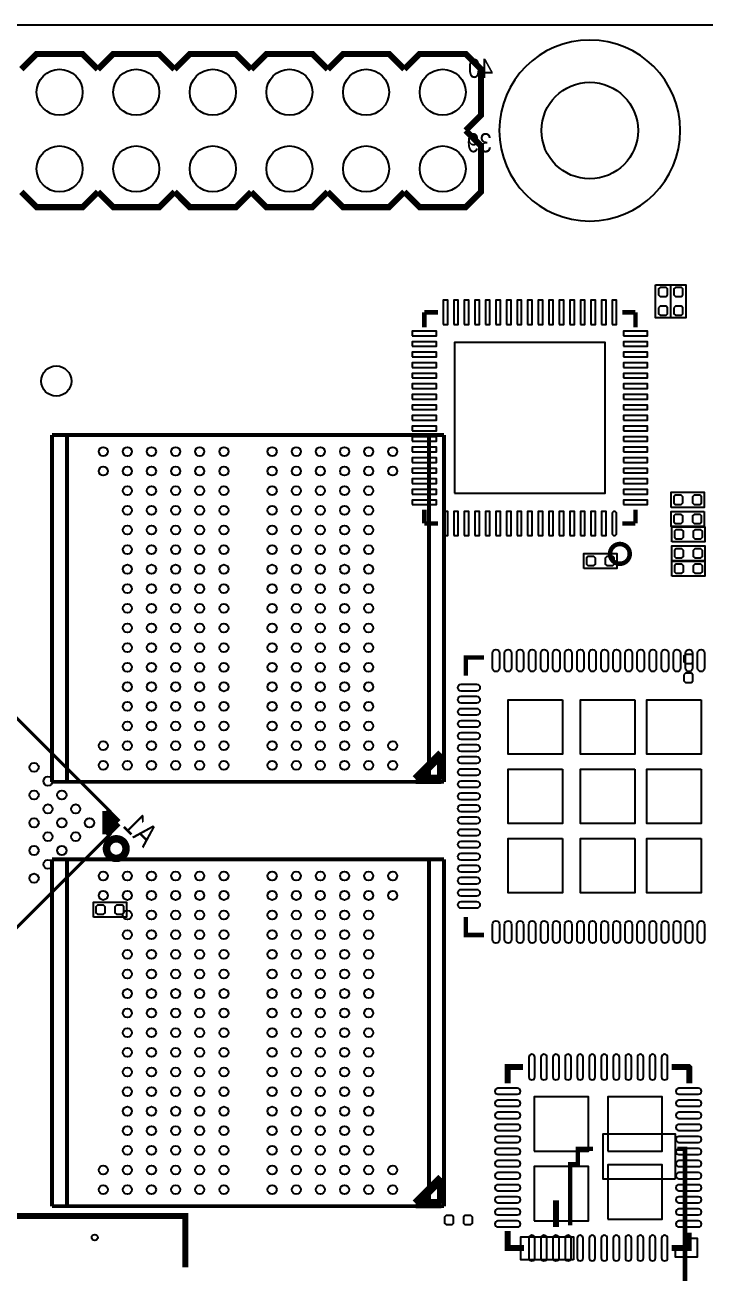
# Model space of a CAD drawing. Extents: x -2 to 100, y -14 to 56.
# Drawn here: x 42.78 to 65.32, y 14.63 to 56 of the extents above; entities that cross this region are included whole.
import ezdxf

# ---------------------------------------------------------------- set-up
doc = ezdxf.new("R2010")
doc.units = 0
doc.header["$MEASUREMENT"] = 0
for name, color, linetype in [('BG_OUTLINE', 254, 'CONTINUOUS'), ('PG_SILKSCREEN_BOTTOM', 12, 'CONTINUOUS'), ('PG_SILKSCREEN_TOP', 254, 'CONTINUOUS'), ('PG_SOLDERMASK_TOP', 9, 'CONTINUOUS'), ('PIN_BOTTOM', 1, 'CONTINUOUS'), ('PIN_TOP', 110, 'CONTINUOUS')]:
    doc.layers.add(name, color=color, linetype=linetype)

msp = doc.modelspace()

# ---------------------------------------------------------------- linework, layer by layer
at = {"layer": 'BG_OUTLINE'}
msp.add_lwpolyline([(2.999994, 55.999888), (81.999836, 55.999888, -0.414214), (84.99983, 52.999894), (84.99983, 2.999994, -0.414214), (81.999836, 0), (2.999994, 0, -0.414214), (0, 2.999994), (0, 52.999894, -0.414214)], format="xyb", close=True, dxfattribs=at)
at = {"layer": 'PG_SILKSCREEN_BOTTOM'}
for points in [[(63.681788, 47.387612), (64.181812, 47.387612), (64.181812, 46.287588), (63.681788, 46.287588), (63.681788, 47.387612)], [(64.189788, 47.387612), (64.689812, 47.387612), (64.689812, 46.287588), (64.189788, 46.287588), (64.189788, 47.387612)], [(64.194588, 40.008988), (64.194588, 40.509012), (65.294612, 40.509012), (65.294612, 40.008988), (64.194588, 40.008988)], [(65.294612, 39.874012), (65.294612, 39.373988), (64.194588, 39.373988), (64.194588, 39.874012), (65.294612, 39.874012)], [(64.219988, 38.865988), (64.219988, 39.366012), (65.320012, 39.366012), (65.320012, 38.865988), (64.219988, 38.865988)], [(61.298988, 37.976988), (61.298988, 38.477012), (62.399012, 38.477012), (62.399012, 37.976988), (61.298988, 37.976988)], [(64.219988, 38.230988), (64.219988, 38.731012), (65.320012, 38.731012), (65.320012, 38.230988), (64.219988, 38.230988)], [(64.219988, 37.722988), (64.219988, 38.223012), (65.320012, 38.223012), (65.320012, 37.722988), (64.219988, 37.722988)], [(45.042988, 26.419988), (45.042988, 26.920012), (46.143012, 26.920012), (46.143012, 26.419988), (45.042988, 26.419988)]]:
    msp.add_lwpolyline(points, dxfattribs=at)
for points, const_width in [([(56.01462, 46.47438), (56.468772, 46.47438)], 0.150114), ([(56.01462, 46.47438), (56.01462, 45.97654)], 0.150114), ([(63.01486, 46.47438), (62.575694, 46.47438)], 0.150114), ([(63.01486, 46.47438), (63.01486, 45.97654)], 0.150114), ([(45.623455, 29.906544), (31.1277, 44.402299)], 0.100076), ([(56.01462, 39.47414), (56.01462, 39.933118)], 0.150114), ([(63.01486, 39.47414), (63.01486, 39.933118)], 0.150114), ([(56.01462, 39.47414), (56.468772, 39.47414)], 0.150114), ([(63.01486, 39.47414), (62.575694, 39.47414)], 0.150114), ([(45.465035, 29.165499), (45.464857, 29.949115)], 0.249936), ([(45.464857, 29.949115), (45.856931, 29.55704)], 0.249936), ([(45.623455, 29.199256), (45.623455, 29.906544)], 0.100076), ([(45.830719, 29.531158), (45.465035, 29.165499)], 0.249936), ([(45.830896, 29.53098), (45.830719, 29.531158)], 0.249936), ([(45.856931, 29.55704), (45.830896, 29.53098)], 0.249936), ([(31.1277, 14.703501), (45.623455, 29.199256)], 0.100076), ([(58.78322, 20.91944), (58.78322, 21.45284), (59.29122, 21.45284)], 0.2), ([(64.80302, 20.91944), (64.80302, 21.42744), (64.77762, 21.45284), (64.21882, 21.45284)], 0.2), ([(58.78322, 16.01724), (58.78322, 15.45844), (59.31662, 15.45844)], 0.2), ([(64.77762, 15.96644), (64.77762, 15.45844), (64.21882, 15.45844)], 0.2)]:
    msp.add_lwpolyline(points, dxfattribs=dict(at, const_width=const_width))
for points, const_width in [([(62.82563, 38.466268, 1), (62.171834, 38.466268, 1), (62.82563, 38.466268)], 0.150114), ([(46.126425, 28.696717, 1.000017), (45.478243, 28.696717, 0.999983), (46.126425, 28.696717)], 0.249936)]:
    msp.add_lwpolyline(points, format="xyb", dxfattribs=dict(at, const_width=const_width))
msp.add_lwpolyline([(64.77762, 15.78864), (65.05702, 15.78864), (65.05702, 15.15364), (64.34582, 15.15364), (64.34582, 15.45844), (64.77762, 15.45844)], close=True, dxfattribs=at)
at = {"layer": 'PG_SILKSCREEN_TOP'}
for points, const_width in [([(45.19422, 54.53126), (44.68622, 55.03926), (43.16222, 55.03926), (42.65422, 54.53126)], 0.2032), ([(47.73422, 54.53126), (47.22622, 55.03926), (45.70222, 55.03926), (45.19422, 54.53126)], 0.2032), ([(50.27422, 54.53126), (49.76622, 55.03926), (48.24222, 55.03926), (47.73422, 54.53126)], 0.2032), ([(52.81422, 54.53126), (52.30622, 55.03926), (50.78222, 55.03926), (50.27422, 54.53126)], 0.2032), ([(55.35422, 54.53126), (54.84622, 55.03926), (53.32222, 55.03926), (52.81422, 54.53126)], 0.2032), ([(57.89422, 54.53126), (57.38622, 55.03926), (55.86222, 55.03926), (55.35422, 54.53126)], 0.2032), ([(57.38622, 52.49926), (57.89422, 53.00726), (57.89422, 54.53126), (57.38622, 55.03926)], 0.2032), ([(57.38622, 49.95926), (57.89422, 50.46726), (57.89422, 51.99126), (57.38622, 52.49926)], 0.2032), ([(42.65422, 50.46726), (43.16222, 49.95926), (44.68622, 49.95926), (45.19422, 50.46726)], 0.2032), ([(45.19422, 50.46726), (45.70222, 49.95926), (47.22622, 49.95926), (47.73422, 50.46726)], 0.2032), ([(47.73422, 50.46726), (48.24222, 49.95926), (49.76622, 49.95926), (50.27422, 50.46726)], 0.2032), ([(50.27422, 50.46726), (50.78222, 49.95926), (52.30622, 49.95926), (52.81422, 50.46726)], 0.2032), ([(52.81422, 50.46726), (53.32222, 49.95926), (54.84622, 49.95926), (55.35422, 50.46726)], 0.2032), ([(55.35422, 50.46726), (55.86222, 49.95926), (57.38622, 49.95926), (57.89422, 50.46726)], 0.2032), ([(43.669966, 30.909768), (43.669966, 42.409872)], 0.127), ([(43.669966, 42.409872), (56.670194, 42.409872)], 0.127), ([(44.170092, 30.909768), (44.170092, 42.409872)], 0.127), ([(56.170068, 30.909768), (56.170068, 42.409872)], 0.127), ([(56.670194, 42.409872), (56.670194, 30.909768)], 0.127), ([(57.991248, 35.031731), (57.391249, 35.031731), (57.391249, 34.431732)], 0.150012), ([(56.585866, 31.84525), (55.733696, 30.99308)], 0.299974), ([(56.585866, 31.028132), (56.585866, 31.84525)], 0.299974), ([(55.733696, 30.99308), (56.580786, 30.99308)], 0.299974), ([(56.580786, 30.99308), (56.580786, 31.028132)], 0.299974), ([(56.580786, 31.028132), (56.585866, 31.028132)], 0.299974), ([(56.670194, 30.909768), (43.669966, 30.909768)], 0.127), ([(43.669966, 16.843248), (43.669966, 28.343352)], 0.127), ([(43.669966, 28.343352), (56.670194, 28.343352)], 0.127), ([(44.170092, 16.843248), (44.170092, 28.343352)], 0.127), ([(56.170068, 16.843248), (56.170068, 28.343352)], 0.127), ([(56.670194, 28.343352), (56.670194, 16.843248)], 0.127), ([(57.991248, 25.831749), (57.391249, 25.831749), (57.391249, 26.431748)], 0.150012), ([(60.84951, 16.2052), (60.84951, 18.2372), (61.10351, 18.2372), (61.10351, 18.7452), (61.61151, 18.7452)], 0.1524), ([(64.40551, 18.7452), (64.65951, 18.7452), (64.65951, 10.8712), (64.40551, 10.8712)], 0.1524), ([(56.585866, 17.77873), (55.733696, 16.92656)], 0.299974), ([(56.585866, 16.961612), (56.585866, 17.77873)], 0.299974), ([(55.733696, 16.92656), (56.580786, 16.92656)], 0.299974), ([(56.580786, 16.92656), (56.580786, 16.961612)], 0.299974), ([(56.580786, 16.961612), (56.585866, 16.961612)], 0.299974), ([(60.37834, 17.04086), (60.37834, 16.15186)], 0.2032), ([(42.087546, 14.816607), (42.087546, 16.516629), (48.087534, 16.516629), (48.087534, 14.816607)], 0.2), ([(56.670194, 16.843248), (43.669966, 16.843248)], 0.127)]:
    msp.add_lwpolyline(points, dxfattribs=dict(at, const_width=const_width))
at = {"layer": 'PG_SOLDERMASK_TOP'}
msp.add_lwpolyline([(64.499871, 52.499895, 1), (58.499883, 52.499895, 1)], format="xyb", close=True, dxfattribs=at)
at = {"layer": 'PIN_BOTTOM'}
for points in [[(64.081812, 47.050096), (64.081812, 47.250096), (64.0318, 47.300109), (63.8318, 47.300109), (63.781788, 47.250096), (63.781788, 47.050096), (63.8318, 47.000084), (64.0318, 47.000084)], [(64.589812, 47.050096), (64.589812, 47.250096), (64.5398, 47.300109), (64.3398, 47.300109), (64.289788, 47.250096), (64.289788, 47.050096), (64.3398, 47.000084), (64.5398, 47.000084)], [(56.639638, 46.074381), (56.78965, 46.074381), (56.78965, 46.874379), (56.639638, 46.874379)], [(56.98965, 46.074381), (57.139662, 46.074381), (57.139662, 46.874379), (56.98965, 46.874379)], [(57.339662, 46.074381), (57.489674, 46.074381), (57.489674, 46.874379), (57.339662, 46.874379)], [(57.689674, 46.074381), (57.839686, 46.074381), (57.839686, 46.874379), (57.689674, 46.874379)], [(58.039686, 46.074381), (58.189698, 46.074381), (58.189698, 46.874379), (58.039686, 46.874379)], [(58.389698, 46.074381), (58.53971, 46.074381), (58.53971, 46.874379), (58.389698, 46.874379)], [(58.73971, 46.074381), (58.889722, 46.074381), (58.889722, 46.874379), (58.73971, 46.874379)], [(59.089722, 46.074381), (59.239734, 46.074381), (59.239734, 46.874379), (59.089722, 46.874379)], [(59.439734, 46.074381), (59.589746, 46.074381), (59.589746, 46.874379), (59.439734, 46.874379)], [(59.789746, 46.074381), (59.939758, 46.074381), (59.939758, 46.874379), (59.789746, 46.874379)], [(60.139758, 46.074381), (60.28977, 46.074381), (60.28977, 46.874379), (60.139758, 46.874379)], [(60.48977, 46.074381), (60.639782, 46.074381), (60.639782, 46.874379), (60.48977, 46.874379)], [(60.839782, 46.074381), (60.989794, 46.074381), (60.989794, 46.874379), (60.839782, 46.874379)], [(61.189794, 46.074381), (61.339806, 46.074381), (61.339806, 46.874379), (61.189794, 46.874379)], [(61.539806, 46.074381), (61.689818, 46.074381), (61.689818, 46.874379), (61.539806, 46.874379)], [(61.889818, 46.074381), (62.03983, 46.074381), (62.03983, 46.874379), (61.889818, 46.874379)], [(62.23983, 46.074381), (62.389842, 46.074381), (62.389842, 46.874379), (62.23983, 46.874379)], [(63.781788, 46.625104), (63.781788, 46.425104), (63.8318, 46.375091), (64.0318, 46.375091), (64.081812, 46.425104), (64.081812, 46.625104), (64.0318, 46.675116), (63.8318, 46.675116)], [(64.289788, 46.625104), (64.289788, 46.425104), (64.3398, 46.375091), (64.5398, 46.375091), (64.589812, 46.425104), (64.589812, 46.625104), (64.5398, 46.675116), (64.3398, 46.675116)], [(55.614621, 45.69935), (56.414619, 45.69935), (56.414619, 45.849362), (55.614621, 45.849362)], [(62.614861, 45.69935), (63.414859, 45.69935), (63.414859, 45.849362), (62.614861, 45.849362)], [(55.614621, 45.349338), (56.414619, 45.349338), (56.414619, 45.49935), (55.614621, 45.49935)], [(55.614621, 44.999326), (56.414619, 44.999326), (56.414619, 45.149338), (55.614621, 45.149338)], [(57.014745, 40.474265), (62.014735, 40.474265), (62.014735, 45.474255), (57.014745, 45.474255)], [(62.614861, 45.349338), (63.414859, 45.349338), (63.414859, 45.49935), (62.614861, 45.49935)], [(62.614861, 44.999326), (63.414859, 44.999326), (63.414859, 45.149338), (62.614861, 45.149338)], [(55.614621, 44.649314), (56.414619, 44.649314), (56.414619, 44.799326), (55.614621, 44.799326)], [(62.614861, 44.649314), (63.414859, 44.649314), (63.414859, 44.799326), (62.614861, 44.799326)], [(55.614621, 44.299302), (56.414619, 44.299302), (56.414619, 44.449314), (55.614621, 44.449314)], [(62.614861, 44.299302), (63.414859, 44.299302), (63.414859, 44.449314), (62.614861, 44.449314)], [(55.614621, 43.94929), (56.414619, 43.94929), (56.414619, 44.099302), (55.614621, 44.099302)], [(62.614861, 43.94929), (63.414859, 43.94929), (63.414859, 44.099302), (62.614861, 44.099302)], [(55.614621, 43.599278), (56.414619, 43.599278), (56.414619, 43.74929), (55.614621, 43.74929)], [(62.614861, 43.599278), (63.414859, 43.599278), (63.414859, 43.74929), (62.614861, 43.74929)], [(55.614621, 43.249266), (56.414619, 43.249266), (56.414619, 43.399278), (55.614621, 43.399278)], [(55.614621, 42.899254), (56.414619, 42.899254), (56.414619, 43.049266), (55.614621, 43.049266)], [(62.614861, 43.249266), (63.414859, 43.249266), (63.414859, 43.399278), (62.614861, 43.399278)], [(62.614861, 42.899254), (63.414859, 42.899254), (63.414859, 43.049266), (62.614861, 43.049266)], [(55.614621, 42.549242), (56.414619, 42.549242), (56.414619, 42.699254), (55.614621, 42.699254)], [(62.614861, 42.549242), (63.414859, 42.549242), (63.414859, 42.699254), (62.614861, 42.699254)], [(55.614621, 42.19923), (56.414619, 42.19923), (56.414619, 42.349242), (55.614621, 42.349242)], [(62.614861, 42.19923), (63.414859, 42.19923), (63.414859, 42.349242), (62.614861, 42.349242)], [(55.614621, 41.849218), (56.414619, 41.849218), (56.414619, 41.99923), (55.614621, 41.99923)], [(62.614861, 41.849218), (63.414859, 41.849218), (63.414859, 41.99923), (62.614861, 41.99923)], [(55.614621, 41.499206), (56.414619, 41.499206), (56.414619, 41.649218), (55.614621, 41.649218)], [(62.614861, 41.499206), (63.414859, 41.499206), (63.414859, 41.649218), (62.614861, 41.649218)], [(55.614621, 41.149194), (56.414619, 41.149194), (56.414619, 41.299206), (55.614621, 41.299206)], [(62.614861, 41.149194), (63.414859, 41.149194), (63.414859, 41.299206), (62.614861, 41.299206)], [(55.614621, 40.799182), (56.414619, 40.799182), (56.414619, 40.949194), (55.614621, 40.949194)], [(55.614621, 40.44917), (56.414619, 40.44917), (56.414619, 40.599182), (55.614621, 40.599182)], [(62.614861, 40.799182), (63.414859, 40.799182), (63.414859, 40.949194), (62.614861, 40.949194)], [(62.614861, 40.44917), (63.414859, 40.44917), (63.414859, 40.599182), (62.614861, 40.599182)], [(55.614621, 40.099158), (56.414619, 40.099158), (56.414619, 40.24917), (55.614621, 40.24917)], [(62.614861, 40.099158), (63.414859, 40.099158), (63.414859, 40.24917), (62.614861, 40.24917)], [(64.532104, 40.409012), (64.332104, 40.409012), (64.282091, 40.359), (64.282091, 40.159), (64.332104, 40.108988), (64.532104, 40.108988), (64.582116, 40.159), (64.582116, 40.359)], [(64.957096, 40.108988), (65.157096, 40.108988), (65.207109, 40.159), (65.207109, 40.359), (65.157096, 40.409012), (64.957096, 40.409012), (64.907084, 40.359), (64.907084, 40.159)], [(56.639638, 39.074141), (56.78965, 39.074141), (56.78965, 39.874139), (56.639638, 39.874139)], [(56.98965, 39.074141), (57.139662, 39.074141), (57.139662, 39.874139), (56.98965, 39.874139)], [(57.339662, 39.074141), (57.489674, 39.074141), (57.489674, 39.874139), (57.339662, 39.874139)], [(57.689674, 39.074141), (57.839686, 39.074141), (57.839686, 39.874139), (57.689674, 39.874139)], [(58.039686, 39.074141), (58.189698, 39.074141), (58.189698, 39.874139), (58.039686, 39.874139)], [(58.389698, 39.074141), (58.53971, 39.074141), (58.53971, 39.874139), (58.389698, 39.874139)], [(58.73971, 39.074141), (58.889722, 39.074141), (58.889722, 39.874139), (58.73971, 39.874139)], [(59.089722, 39.074141), (59.239734, 39.074141), (59.239734, 39.874139), (59.089722, 39.874139)], [(59.439734, 39.074141), (59.589746, 39.074141), (59.589746, 39.874139), (59.439734, 39.874139)], [(59.789746, 39.074141), (59.939758, 39.074141), (59.939758, 39.874139), (59.789746, 39.874139)], [(60.139758, 39.074141), (60.28977, 39.074141), (60.28977, 39.874139), (60.139758, 39.874139)], [(60.48977, 39.074141), (60.639782, 39.074141), (60.639782, 39.874139), (60.48977, 39.874139)], [(60.839782, 39.074141), (60.989794, 39.074141), (60.989794, 39.874139), (60.839782, 39.874139)], [(61.189794, 39.074141), (61.339806, 39.074141), (61.339806, 39.874139), (61.189794, 39.874139)], [(61.539806, 39.074141), (61.689818, 39.074141), (61.689818, 39.874139), (61.539806, 39.874139)], [(61.889818, 39.074141), (62.03983, 39.074141), (62.03983, 39.874139), (61.889818, 39.874139)], [(64.532104, 39.774012), (64.332104, 39.774012), (64.282091, 39.724), (64.282091, 39.524), (64.332104, 39.473988), (64.532104, 39.473988), (64.582116, 39.524), (64.582116, 39.724)], [(64.957096, 39.473988), (65.157096, 39.473988), (65.207109, 39.524), (65.207109, 39.724), (65.157096, 39.774012), (64.957096, 39.774012), (64.907084, 39.724), (64.907084, 39.524)], [(64.557504, 39.266012), (64.357504, 39.266012), (64.307491, 39.216), (64.307491, 39.016), (64.357504, 38.965988), (64.557504, 38.965988), (64.607516, 39.016), (64.607516, 39.216)], [(64.982496, 38.965988), (65.182496, 38.965988), (65.232509, 39.016), (65.232509, 39.216), (65.182496, 39.266012), (64.982496, 39.266012), (64.932484, 39.216), (64.932484, 39.016)], [(64.557504, 38.631012), (64.357504, 38.631012), (64.307491, 38.581), (64.307491, 38.381), (64.357504, 38.330988), (64.557504, 38.330988), (64.607516, 38.381), (64.607516, 38.581)], [(64.982496, 38.330988), (65.182496, 38.330988), (65.232509, 38.381), (65.232509, 38.581), (65.182496, 38.631012), (64.982496, 38.631012), (64.932484, 38.581), (64.932484, 38.381)], [(61.636504, 38.377012), (61.436504, 38.377012), (61.386491, 38.327), (61.386491, 38.127), (61.436504, 38.076988), (61.636504, 38.076988), (61.686516, 38.127), (61.686516, 38.327)], [(62.061496, 38.076988), (62.261496, 38.076988), (62.311509, 38.127), (62.311509, 38.327), (62.261496, 38.377012), (62.061496, 38.377012), (62.011484, 38.327), (62.011484, 38.127)], [(64.557504, 38.123012), (64.357504, 38.123012), (64.307491, 38.073), (64.307491, 37.873), (64.357504, 37.822988), (64.557504, 37.822988), (64.607516, 37.873), (64.607516, 38.073)], [(64.982496, 37.822988), (65.182496, 37.822988), (65.232509, 37.873), (65.232509, 38.073), (65.182496, 38.123012), (64.982496, 38.123012), (64.932484, 38.073), (64.932484, 37.873)], [(64.920012, 34.883496), (64.920012, 35.083496), (64.87, 35.133509), (64.67, 35.133509), (64.619988, 35.083496), (64.619988, 34.883496), (64.67, 34.833484), (64.87, 34.833484)], [(64.619988, 34.458504), (64.619988, 34.258504), (64.67, 34.208491), (64.87, 34.208491), (64.920012, 34.258504), (64.920012, 34.458504), (64.87, 34.508516), (64.67, 34.508516)], [(45.380504, 26.820012), (45.180504, 26.820012), (45.130491, 26.77), (45.130491, 26.57), (45.180504, 26.519988), (45.380504, 26.519988), (45.430516, 26.57), (45.430516, 26.77)], [(45.805496, 26.519988), (46.005496, 26.519988), (46.055509, 26.57), (46.055509, 26.77), (46.005496, 26.820012), (45.805496, 26.820012), (45.755484, 26.77), (45.755484, 26.57)], [(59.66079, 18.67281), (61.46165, 18.67281), (61.46165, 20.47367), (59.66079, 20.47367)], [(62.09919, 18.67281), (63.90005, 18.67281), (63.90005, 20.47367), (62.09919, 20.47367)], [(62.09919, 16.41221), (63.90005, 16.41221), (63.90005, 18.21307), (62.09919, 18.21307)], [(59.66079, 16.36141), (61.46165, 16.36141), (61.46165, 18.16227), (59.66079, 18.16227)], [(56.937504, 16.533012), (56.737504, 16.533012), (56.687491, 16.483), (56.687491, 16.283), (56.737504, 16.232988), (56.937504, 16.232988), (56.987516, 16.283), (56.987516, 16.483)], [(57.362496, 16.232988), (57.562496, 16.232988), (57.612509, 16.283), (57.612509, 16.483), (57.562496, 16.533012), (57.362496, 16.533012), (57.312484, 16.483), (57.312484, 16.283)]]:
    msp.add_lwpolyline(points, close=True, dxfattribs=at)
for points in [[(62.23983, 39.799133), (62.23983, 39.149147, 1), (62.389842, 39.149147), (62.389842, 39.799133, 1)], [(59.480196, 21.780754), (59.480196, 21.130514, 1), (59.680856, 21.130514), (59.680856, 21.780754, 1)], [(59.879992, 21.780754), (59.879992, 21.130514, 1), (60.080652, 21.130514), (60.080652, 21.780754, 1)], [(60.280093, 21.780754), (60.280093, 21.130514, 1), (60.480753, 21.130514), (60.480753, 21.780754, 1)], [(60.680092, 21.780754), (60.680092, 21.130514, 1), (60.880752, 21.130514), (60.880752, 21.780754, 1)], [(61.080193, 21.780754), (61.080193, 21.130514, 1), (61.280853, 21.130514), (61.280853, 21.780754, 1)], [(61.480192, 21.780754), (61.480192, 21.130514, 1), (61.680852, 21.130514), (61.680852, 21.780754, 1)], [(61.879988, 21.780754), (61.879988, 21.130514, 1), (62.080648, 21.130514), (62.080648, 21.780754, 1)], [(62.279987, 21.780754), (62.279987, 21.130514, 1), (62.480647, 21.130514), (62.480647, 21.780754, 1)], [(62.680088, 21.780754), (62.680088, 21.130514, 1), (62.880748, 21.130514), (62.880748, 21.780754, 1)], [(63.080087, 21.780754), (63.080087, 21.130514, 1), (63.280747, 21.130514), (63.280747, 21.780754, 1)], [(63.480188, 21.780754), (63.480188, 21.130514, 1), (63.680848, 21.130514), (63.680848, 21.780754, 1)], [(63.879984, 21.780754), (63.879984, 21.130514, 1), (64.080644, 21.130514), (64.080644, 21.780754, 1)], [(59.105546, 20.755864), (58.455306, 20.755864, 1), (58.455306, 20.555204), (59.105546, 20.555204, 1)], [(65.105534, 20.755864), (64.455294, 20.755864, 1), (64.455294, 20.555204), (65.105534, 20.555204, 1)], [(59.105546, 20.356068), (58.455306, 20.356068, 1), (58.455306, 20.155408), (59.105546, 20.155408, 1)], [(65.105534, 20.356068), (64.455294, 20.356068, 1), (64.455294, 20.155408), (65.105534, 20.155408, 1)], [(59.105546, 19.955967), (58.455306, 19.955967, 1), (58.455306, 19.755307), (59.105546, 19.755307, 1)], [(65.105534, 19.955967), (64.455294, 19.955967, 1), (64.455294, 19.755307), (65.105534, 19.755307, 1)], [(59.105546, 19.555968), (58.455306, 19.555968, 1), (58.455306, 19.355308), (59.105546, 19.355308, 1)], [(65.105534, 19.555968), (64.455294, 19.555968, 1), (64.455294, 19.355308), (65.105534, 19.355308, 1)], [(59.105546, 19.155867), (58.455306, 19.155867, 1), (58.455306, 18.955207), (59.105546, 18.955207, 1)], [(65.105534, 19.155867), (64.455294, 19.155867, 1), (64.455294, 18.955207), (65.105534, 18.955207, 1)], [(59.105546, 18.755868), (58.455306, 18.755868, 1), (58.455306, 18.555208), (59.105546, 18.555208, 1)], [(65.105534, 18.755868), (64.455294, 18.755868, 1), (64.455294, 18.555208), (65.105534, 18.555208, 1)], [(59.105546, 18.356072), (58.455306, 18.356072, 1), (58.455306, 18.155412), (59.105546, 18.155412, 1)], [(65.105534, 18.356072), (64.455294, 18.356072, 1), (64.455294, 18.155412), (65.105534, 18.155412, 1)], [(59.105546, 17.956073), (58.455306, 17.956073, 1), (58.455306, 17.755413), (59.105546, 17.755413, 1)], [(65.105534, 17.956073), (64.455294, 17.956073, 1), (64.455294, 17.755413), (65.105534, 17.755413, 1)], [(59.105546, 17.555972), (58.455306, 17.555972, 1), (58.455306, 17.355312), (59.105546, 17.355312, 1)], [(65.105534, 17.555972), (64.455294, 17.555972, 1), (64.455294, 17.355312), (65.105534, 17.355312, 1)], [(59.105546, 17.155973), (58.455306, 17.155973, 1), (58.455306, 16.955313), (59.105546, 16.955313, 1)], [(65.105534, 17.155973), (64.455294, 17.155973, 1), (64.455294, 16.955313), (65.105534, 16.955313, 1)], [(59.105546, 16.755872), (58.455306, 16.755872, 1), (58.455306, 16.555212), (59.105546, 16.555212, 1)], [(65.105534, 16.755872), (64.455294, 16.755872, 1), (64.455294, 16.555212), (65.105534, 16.555212, 1)], [(59.105546, 16.356076), (58.455306, 16.356076, 1), (58.455306, 16.155416), (59.105546, 16.155416, 1)], [(65.105534, 16.356076), (64.455294, 16.356076, 1), (64.455294, 16.155416), (65.105534, 16.155416, 1)], [(59.480196, 15.780766), (59.480196, 15.130526, 1), (59.680856, 15.130526), (59.680856, 15.780766, 1)], [(59.879992, 15.780766), (59.879992, 15.130526, 1), (60.080652, 15.130526), (60.080652, 15.780766, 1)], [(60.280093, 15.780766), (60.280093, 15.130526, 1), (60.480753, 15.130526), (60.480753, 15.780766, 1)], [(60.680092, 15.780766), (60.680092, 15.130526, 1), (60.880752, 15.130526), (60.880752, 15.780766, 1)], [(61.080193, 15.780766), (61.080193, 15.130526, 1), (61.280853, 15.130526), (61.280853, 15.780766, 1)], [(61.480192, 15.780766), (61.480192, 15.130526, 1), (61.680852, 15.130526), (61.680852, 15.780766, 1)], [(61.879988, 15.780766), (61.879988, 15.130526, 1), (62.080648, 15.130526), (62.080648, 15.780766, 1)], [(62.279987, 15.780766), (62.279987, 15.130526, 1), (62.480647, 15.130526), (62.480647, 15.780766, 1)], [(62.680088, 15.780766), (62.680088, 15.130526, 1), (62.880748, 15.130526), (62.880748, 15.780766, 1)], [(63.080087, 15.780766), (63.080087, 15.130526, 1), (63.280747, 15.130526), (63.280747, 15.780766, 1)], [(63.480188, 15.780766), (63.480188, 15.130526, 1), (63.680848, 15.130526), (63.680848, 15.780766, 1)], [(63.879984, 15.780766), (63.879984, 15.130526, 1), (64.080644, 15.130526), (64.080644, 15.780766, 1)]]:
    msp.add_lwpolyline(points, format="xyb", close=True, dxfattribs=at)
for centre, radius in [((43.92422, 53.76926), 0.762), ((46.46422, 53.76926), 0.762), ((49.00422, 53.76926), 0.762), ((51.54422, 53.76926), 0.762), ((54.08422, 53.76926), 0.762), ((56.62422, 53.76926), 0.762), ((61.499877, 52.499895), 1.6), ((43.92422, 51.22926), 0.762), ((46.46422, 51.22926), 0.762), ((49.00422, 51.22926), 0.762), ((51.54422, 51.22926), 0.762), ((54.08422, 51.22926), 0.762), ((56.62422, 51.22926), 0.762), ((43.077917, 31.391327), 0.1524), ((43.537505, 30.931739), 0.1524), ((43.077917, 30.472126), 0.1524), ((43.997118, 30.472126), 0.1524), ((43.537505, 30.012513), 0.1524), ((44.456731, 30.012513), 0.1524), ((43.077917, 29.5529), 0.1524), ((43.997118, 29.5529), 0.1524), ((44.916344, 29.5529), 0.1524), ((43.537505, 29.093287), 0.1524), ((44.456731, 29.093287), 0.1524), ((43.077917, 28.633674), 0.1524), ((43.997118, 28.633674), 0.1524), ((43.537505, 28.174061), 0.1524), ((43.077917, 27.714473), 0.1524), ((45.08754, 15.806623), 0.1)]:
    msp.add_circle(centre, radius, dxfattribs=at)
at = {"layer": 'PIN_TOP'}
for points in [[(58.505547, 35.185731), (58.505547, 34.677731, -1), (58.276947, 34.677731), (58.276947, 35.185731, -1)], [(58.905546, 35.185731), (58.905546, 34.677731, -1), (58.676946, 34.677731), (58.676946, 35.185731, -1)], [(59.076946, 34.677731), (59.076946, 35.185731, -1), (59.305546, 35.185731), (59.305546, 34.677731, -1)], [(59.476945, 34.677731), (59.476945, 35.185731, -1), (59.705545, 35.185731), (59.705545, 34.677731, -1)], [(59.876944, 34.677731), (59.876944, 35.185731, -1), (60.105544, 35.185731), (60.105544, 34.677731, -1)], [(60.276943, 34.677731), (60.276943, 35.185731, -1), (60.505543, 35.185731), (60.505543, 34.677731, -1)], [(60.676942, 34.677731), (60.676942, 35.185731, -1), (60.905542, 35.185731), (60.905542, 34.677731, -1)], [(61.076942, 34.677731), (61.076942, 35.185731, -1), (61.305542, 35.185731), (61.305542, 34.677731, -1)], [(61.476941, 34.677731), (61.476941, 35.185731, -1), (61.705541, 35.185731), (61.705541, 34.677731, -1)], [(61.87694, 34.677731), (61.87694, 35.185731, -1), (62.10554, 35.185731), (62.10554, 34.677731, -1)], [(62.276939, 34.677731), (62.276939, 35.185731, -1), (62.505539, 35.185731), (62.505539, 34.677731, -1)], [(62.676938, 34.677731), (62.676938, 35.185731, -1), (62.905538, 35.185731), (62.905538, 34.677731, -1)], [(63.076938, 34.677731), (63.076938, 35.185731, -1), (63.305538, 35.185731), (63.305538, 34.677731, -1)], [(63.476937, 34.677731), (63.476937, 35.185731, -1), (63.705537, 35.185731), (63.705537, 34.677731, -1)], [(63.876936, 34.677731), (63.876936, 35.185731, -1), (64.105536, 35.185731), (64.105536, 34.677731, -1)], [(64.276935, 34.677731), (64.276935, 35.185731, -1), (64.505535, 35.185731), (64.505535, 34.677731, -1)], [(64.676934, 34.677731), (64.676934, 35.185731, -1), (64.905534, 35.185731), (64.905534, 34.677731, -1)], [(65.076934, 34.677731), (65.076934, 35.185731, -1), (65.305534, 35.185731), (65.305534, 34.677731, -1)], [(57.237249, 34.146033), (57.745249, 34.146033, -1), (57.745249, 33.917433), (57.237249, 33.917433, -1)], [(57.237249, 33.746034), (57.745249, 33.746034, -1), (57.745249, 33.517434), (57.237249, 33.517434, -1)], [(57.237249, 33.346034), (57.745249, 33.346034, -1), (57.745249, 33.117434), (57.237249, 33.117434, -1)], [(57.237249, 32.946035), (57.745249, 32.946035, -1), (57.745249, 32.717435), (57.237249, 32.717435, -1)], [(57.237249, 32.546036), (57.745249, 32.546036, -1), (57.745249, 32.317436), (57.237249, 32.317436, -1)], [(57.237249, 32.146037), (57.745249, 32.146037, -1), (57.745249, 31.917437), (57.237249, 31.917437, -1)], [(57.237249, 31.746038), (57.745249, 31.746038, -1), (57.745249, 31.517438), (57.237249, 31.517438, -1)], [(57.237249, 31.346038), (57.745249, 31.346038, -1), (57.745249, 31.117438), (57.237249, 31.117438, -1)], [(57.237249, 30.946039), (57.745249, 30.946039, -1), (57.745249, 30.717439), (57.237249, 30.717439, -1)], [(57.237249, 30.54604), (57.745249, 30.54604, -1), (57.745249, 30.31744), (57.237249, 30.31744, -1)], [(57.237249, 30.146041), (57.745249, 30.146041, -1), (57.745249, 29.917441), (57.237249, 29.917441, -1)], [(57.237249, 29.746042), (57.745249, 29.746042, -1), (57.745249, 29.517442), (57.237249, 29.517442, -1)], [(57.237249, 29.346042), (57.745249, 29.346042, -1), (57.745249, 29.117442), (57.237249, 29.117442, -1)], [(57.237249, 28.946043), (57.745249, 28.946043, -1), (57.745249, 28.717443), (57.237249, 28.717443, -1)], [(57.237249, 28.546044), (57.745249, 28.546044, -1), (57.745249, 28.317444), (57.237249, 28.317444, -1)], [(57.237249, 28.146045), (57.745249, 28.146045, -1), (57.745249, 27.917445), (57.237249, 27.917445, -1)], [(57.237249, 27.746046), (57.745249, 27.746046, -1), (57.745249, 27.517446), (57.237249, 27.517446, -1)], [(57.237249, 27.346046), (57.745249, 27.346046, -1), (57.745249, 27.117446), (57.237249, 27.117446, -1)], [(57.237249, 26.946047), (57.745249, 26.946047, -1), (57.745249, 26.717447), (57.237249, 26.717447, -1)], [(58.276947, 25.677749), (58.276947, 26.185749, -1), (58.505547, 26.185749), (58.505547, 25.677749, -1)], [(58.676946, 25.677749), (58.676946, 26.185749, -1), (58.905546, 26.185749), (58.905546, 25.677749, -1)], [(59.076946, 25.677749), (59.076946, 26.185749, -1), (59.305546, 26.185749), (59.305546, 25.677749, -1)], [(59.476945, 25.677749), (59.476945, 26.185749, -1), (59.705545, 26.185749), (59.705545, 25.677749, -1)], [(59.876944, 25.677749), (59.876944, 26.185749, -1), (60.105544, 26.185749), (60.105544, 25.677749, -1)], [(60.276943, 25.677749), (60.276943, 26.185749, -1), (60.505543, 26.185749), (60.505543, 25.677749, -1)], [(60.676942, 25.677749), (60.676942, 26.185749, -1), (60.905542, 26.185749), (60.905542, 25.677749, -1)], [(61.076942, 25.677749), (61.076942, 26.185749, -1), (61.305542, 26.185749), (61.305542, 25.677749, -1)], [(61.476941, 25.677749), (61.476941, 26.185749, -1), (61.705541, 26.185749), (61.705541, 25.677749, -1)], [(61.87694, 25.677749), (61.87694, 26.185749, -1), (62.10554, 26.185749), (62.10554, 25.677749, -1)], [(62.276939, 25.677749), (62.276939, 26.185749, -1), (62.505539, 26.185749), (62.505539, 25.677749, -1)], [(62.676938, 25.677749), (62.676938, 26.185749, -1), (62.905538, 26.185749), (62.905538, 25.677749, -1)], [(63.076938, 25.677749), (63.076938, 26.185749, -1), (63.305538, 26.185749), (63.305538, 25.677749, -1)], [(63.476937, 25.677749), (63.476937, 26.185749, -1), (63.705537, 26.185749), (63.705537, 25.677749, -1)], [(63.876936, 25.677749), (63.876936, 26.185749, -1), (64.105536, 26.185749), (64.105536, 25.677749, -1)], [(64.276935, 25.677749), (64.276935, 26.185749, -1), (64.505535, 26.185749), (64.505535, 25.677749, -1)], [(64.676934, 25.677749), (64.676934, 26.185749, -1), (64.905534, 26.185749), (64.905534, 25.677749, -1)], [(65.076934, 25.677749), (65.076934, 26.185749, -1), (65.305534, 26.185749), (65.305534, 25.677749, -1)]]:
    msp.add_lwpolyline(points, format="xyb", close=True, dxfattribs=at)
for points in [[(60.591675, 33.632165), (60.591675, 31.831305), (58.790815, 31.831305), (58.790815, 33.632165)], [(62.99167, 33.632165), (62.99167, 31.831305), (61.19081, 31.831305), (61.19081, 33.632165)], [(65.191665, 33.632165), (65.191665, 31.831305), (63.390805, 31.831305), (63.390805, 33.632165)], [(60.591675, 31.33217), (60.591675, 29.53131), (58.790815, 29.53131), (58.790815, 31.33217)], [(62.99167, 31.33217), (62.99167, 29.53131), (61.19081, 29.53131), (61.19081, 31.33217)], [(65.191665, 31.33217), (65.191665, 29.53131), (63.390805, 29.53131), (63.390805, 31.33217)], [(60.591675, 29.032175), (60.591675, 27.231315), (58.790815, 27.231315), (58.790815, 29.032175)], [(62.99167, 29.032175), (62.99167, 27.231315), (61.19081, 27.231315), (61.19081, 29.032175)], [(65.191665, 29.032175), (65.191665, 27.231315), (63.390805, 27.231315), (63.390805, 29.032175)], [(64.32931, 17.7419), (61.94171, 17.7419), (61.94171, 19.2405), (64.32931, 19.2405)], [(60.96381, 15.0622), (59.21121, 15.0622), (59.21121, 15.8242), (60.96381, 15.8242)]]:
    msp.add_lwpolyline(points, close=True, dxfattribs=at)
for centre, radius in [((43.92422, 53.76926), 0.762), ((46.46422, 53.76926), 0.762), ((49.00422, 53.76926), 0.762), ((51.54422, 53.76926), 0.762), ((54.08422, 53.76926), 0.762), ((56.62422, 53.76926), 0.762), ((61.499877, 52.499895), 1.6), ((43.92422, 51.22926), 0.762), ((46.46422, 51.22926), 0.762), ((49.00422, 51.22926), 0.762), ((51.54422, 51.22926), 0.762), ((54.08422, 51.22926), 0.762), ((56.62422, 51.22926), 0.762), ((43.815, 44.196), 0.499999), ((45.369988, 41.859708), 0.15), ((46.170088, 41.859708), 0.15), ((46.970188, 41.859708), 0.15), ((47.770034, 41.859708), 0.15), ((48.570134, 41.859708), 0.15), ((49.36998, 41.859708), 0.15), ((50.97018, 41.859708), 0.15), ((51.770026, 41.859708), 0.15), ((52.570126, 41.859708), 0.15), ((53.369972, 41.859708), 0.15), ((54.170072, 41.859708), 0.15), ((54.970172, 41.859708), 0.15), ((45.369988, 41.209722), 0.15), ((46.170088, 41.209722), 0.15), ((46.970188, 41.209722), 0.15), ((47.770034, 41.209722), 0.15), ((48.570134, 41.209722), 0.15), ((49.36998, 41.209722), 0.15), ((50.97018, 41.209722), 0.15), ((51.770026, 41.209722), 0.15), ((52.570126, 41.209722), 0.15), ((53.369972, 41.209722), 0.15), ((54.170072, 41.209722), 0.15), ((54.970172, 41.209722), 0.15), ((46.170088, 40.559736), 0.15), ((46.970188, 40.559736), 0.15), ((47.770034, 40.559736), 0.15), ((48.570134, 40.559736), 0.15), ((49.36998, 40.559736), 0.15), ((50.97018, 40.559736), 0.15), ((51.770026, 40.559736), 0.15), ((52.570126, 40.559736), 0.15), ((53.369972, 40.559736), 0.15), ((54.170072, 40.559736), 0.15), ((46.170088, 39.90975), 0.15), ((46.970188, 39.90975), 0.15), ((47.770034, 39.90975), 0.15), ((48.570134, 39.90975), 0.15), ((49.36998, 39.90975), 0.15), ((50.97018, 39.90975), 0.15), ((51.770026, 39.90975), 0.15), ((52.570126, 39.90975), 0.15), ((53.369972, 39.90975), 0.15), ((54.170072, 39.90975), 0.15), ((46.170088, 39.259764), 0.15), ((46.970188, 39.259764), 0.15), ((47.770034, 39.259764), 0.15), ((48.570134, 39.259764), 0.15), ((49.36998, 39.259764), 0.15), ((50.97018, 39.259764), 0.15), ((51.770026, 39.259764), 0.15), ((52.570126, 39.259764), 0.15), ((53.369972, 39.259764), 0.15), ((54.170072, 39.259764), 0.15), ((46.170088, 38.609778), 0.15), ((46.970188, 38.609778), 0.15), ((47.770034, 38.609778), 0.15), ((48.570134, 38.609778), 0.15), ((49.36998, 38.609778), 0.15), ((50.97018, 38.609778), 0.15), ((51.770026, 38.609778), 0.15), ((52.570126, 38.609778), 0.15), ((53.369972, 38.609778), 0.15), ((54.170072, 38.609778), 0.15), ((46.170088, 37.959792), 0.15), ((46.970188, 37.959792), 0.15), ((47.770034, 37.959792), 0.15), ((48.570134, 37.959792), 0.15), ((49.36998, 37.959792), 0.15), ((50.97018, 37.959792), 0.15), ((51.770026, 37.959792), 0.15), ((52.570126, 37.959792), 0.15), ((53.369972, 37.959792), 0.15), ((54.170072, 37.959792), 0.15), ((46.170088, 37.309806), 0.15), ((46.970188, 37.309806), 0.15), ((47.770034, 37.309806), 0.15), ((48.570134, 37.309806), 0.15), ((49.36998, 37.309806), 0.15), ((50.97018, 37.309806), 0.15), ((51.770026, 37.309806), 0.15), ((52.570126, 37.309806), 0.15), ((53.369972, 37.309806), 0.15), ((54.170072, 37.309806), 0.15), ((46.170088, 36.65982), 0.15), ((46.970188, 36.65982), 0.15), ((47.770034, 36.65982), 0.15), ((48.570134, 36.65982), 0.15), ((49.36998, 36.65982), 0.15), ((50.97018, 36.65982), 0.15), ((51.770026, 36.65982), 0.15), ((52.570126, 36.65982), 0.15), ((53.369972, 36.65982), 0.15), ((54.170072, 36.65982), 0.15), ((46.170088, 36.009834), 0.15), ((46.970188, 36.009834), 0.15), ((47.770034, 36.009834), 0.15), ((48.570134, 36.009834), 0.15), ((49.36998, 36.009834), 0.15), ((50.97018, 36.009834), 0.15), ((51.770026, 36.009834), 0.15), ((52.570126, 36.009834), 0.15), ((53.369972, 36.009834), 0.15), ((54.170072, 36.009834), 0.15), ((46.170088, 35.359848), 0.15), ((46.970188, 35.359848), 0.15), ((47.770034, 35.359848), 0.15), ((48.570134, 35.359848), 0.15), ((49.36998, 35.359848), 0.15), ((50.97018, 35.359848), 0.15), ((51.770026, 35.359848), 0.15), ((52.570126, 35.359848), 0.15), ((53.369972, 35.359848), 0.15), ((54.170072, 35.359848), 0.15), ((46.170088, 34.709862), 0.15), ((46.970188, 34.709862), 0.15), ((47.770034, 34.709862), 0.15), ((48.570134, 34.709862), 0.15), ((49.36998, 34.709862), 0.15), ((50.97018, 34.709862), 0.15), ((51.770026, 34.709862), 0.15), ((52.570126, 34.709862), 0.15), ((53.369972, 34.709862), 0.15), ((54.170072, 34.709862), 0.15), ((46.170088, 34.059876), 0.15), ((46.970188, 34.059876), 0.15), ((47.770034, 34.059876), 0.15), ((48.570134, 34.059876), 0.15), ((49.36998, 34.059876), 0.15), ((50.97018, 34.059876), 0.15), ((51.770026, 34.059876), 0.15), ((52.570126, 34.059876), 0.15), ((53.369972, 34.059876), 0.15), ((54.170072, 34.059876), 0.15), ((46.170088, 33.40989), 0.15), ((46.970188, 33.40989), 0.15), ((47.770034, 33.40989), 0.15), ((48.570134, 33.40989), 0.15), ((49.36998, 33.40989), 0.15), ((50.97018, 33.40989), 0.15), ((51.770026, 33.40989), 0.15), ((52.570126, 33.40989), 0.15), ((53.369972, 33.40989), 0.15), ((54.170072, 33.40989), 0.15), ((46.170088, 32.759904), 0.15), ((46.970188, 32.759904), 0.15), ((47.770034, 32.759904), 0.15), ((48.570134, 32.759904), 0.15), ((49.36998, 32.759904), 0.15), ((50.97018, 32.759904), 0.15), ((51.770026, 32.759904), 0.15), ((52.570126, 32.759904), 0.15), ((53.369972, 32.759904), 0.15), ((54.170072, 32.759904), 0.15), ((45.369988, 32.109918), 0.15), ((46.170088, 32.109918), 0.15), ((46.970188, 32.109918), 0.15), ((47.770034, 32.109918), 0.15), ((48.570134, 32.109918), 0.15), ((49.36998, 32.109918), 0.15), ((50.97018, 32.109918), 0.15), ((51.770026, 32.109918), 0.15), ((52.570126, 32.109918), 0.15), ((53.369972, 32.109918), 0.15), ((54.170072, 32.109918), 0.15), ((54.970172, 32.109918), 0.15), ((45.369988, 31.459932), 0.15), ((46.170088, 31.459932), 0.15), ((46.970188, 31.459932), 0.15), ((47.770034, 31.459932), 0.15), ((48.570134, 31.459932), 0.15), ((49.36998, 31.459932), 0.15), ((50.97018, 31.459932), 0.15), ((51.770026, 31.459932), 0.15), ((52.570126, 31.459932), 0.15), ((53.369972, 31.459932), 0.15), ((54.170072, 31.459932), 0.15), ((54.970172, 31.459932), 0.15), ((45.369988, 27.793188), 0.15), ((46.170088, 27.793188), 0.15), ((46.970188, 27.793188), 0.15), ((47.770034, 27.793188), 0.15), ((48.570134, 27.793188), 0.15), ((49.36998, 27.793188), 0.15), ((50.97018, 27.793188), 0.15), ((51.770026, 27.793188), 0.15), ((52.570126, 27.793188), 0.15), ((53.369972, 27.793188), 0.15), ((54.170072, 27.793188), 0.15), ((54.970172, 27.793188), 0.15), ((45.369988, 27.143202), 0.15), ((46.170088, 27.143202), 0.15), ((46.970188, 27.143202), 0.15), ((47.770034, 27.143202), 0.15), ((48.570134, 27.143202), 0.15), ((49.36998, 27.143202), 0.15), ((50.97018, 27.143202), 0.15), ((51.770026, 27.143202), 0.15), ((52.570126, 27.143202), 0.15), ((53.369972, 27.143202), 0.15), ((54.170072, 27.143202), 0.15), ((54.970172, 27.143202), 0.15), ((46.170088, 26.493216), 0.15), ((46.970188, 26.493216), 0.15), ((47.770034, 26.493216), 0.15), ((48.570134, 26.493216), 0.15), ((49.36998, 26.493216), 0.15), ((50.97018, 26.493216), 0.15), ((51.770026, 26.493216), 0.15), ((52.570126, 26.493216), 0.15), ((53.369972, 26.493216), 0.15), ((54.170072, 26.493216), 0.15), ((46.170088, 25.84323), 0.15), ((46.970188, 25.84323), 0.15), ((47.770034, 25.84323), 0.15), ((48.570134, 25.84323), 0.15), ((49.36998, 25.84323), 0.15), ((50.97018, 25.84323), 0.15), ((51.770026, 25.84323), 0.15), ((52.570126, 25.84323), 0.15), ((53.369972, 25.84323), 0.15), ((54.170072, 25.84323), 0.15), ((46.170088, 25.193244), 0.15), ((46.970188, 25.193244), 0.15), ((47.770034, 25.193244), 0.15), ((48.570134, 25.193244), 0.15), ((49.36998, 25.193244), 0.15), ((50.97018, 25.193244), 0.15), ((51.770026, 25.193244), 0.15), ((52.570126, 25.193244), 0.15), ((53.369972, 25.193244), 0.15), ((54.170072, 25.193244), 0.15), ((46.170088, 24.543258), 0.15), ((46.970188, 24.543258), 0.15), ((47.770034, 24.543258), 0.15), ((48.570134, 24.543258), 0.15), ((49.36998, 24.543258), 0.15), ((50.97018, 24.543258), 0.15), ((51.770026, 24.543258), 0.15), ((52.570126, 24.543258), 0.15), ((53.369972, 24.543258), 0.15), ((54.170072, 24.543258), 0.15), ((46.170088, 23.893272), 0.15), ((46.970188, 23.893272), 0.15), ((47.770034, 23.893272), 0.15), ((48.570134, 23.893272), 0.15), ((49.36998, 23.893272), 0.15), ((50.97018, 23.893272), 0.15), ((51.770026, 23.893272), 0.15), ((52.570126, 23.893272), 0.15), ((53.369972, 23.893272), 0.15), ((54.170072, 23.893272), 0.15), ((46.170088, 23.243286), 0.15), ((46.970188, 23.243286), 0.15), ((47.770034, 23.243286), 0.15), ((48.570134, 23.243286), 0.15), ((49.36998, 23.243286), 0.15), ((50.97018, 23.243286), 0.15), ((51.770026, 23.243286), 0.15), ((52.570126, 23.243286), 0.15), ((53.369972, 23.243286), 0.15), ((54.170072, 23.243286), 0.15), ((46.170088, 22.5933), 0.15), ((46.970188, 22.5933), 0.15), ((47.770034, 22.5933), 0.15), ((48.570134, 22.5933), 0.15), ((49.36998, 22.5933), 0.15), ((50.97018, 22.5933), 0.15), ((51.770026, 22.5933), 0.15), ((52.570126, 22.5933), 0.15), ((53.369972, 22.5933), 0.15), ((54.170072, 22.5933), 0.15), ((46.170088, 21.943314), 0.15), ((46.970188, 21.943314), 0.15), ((47.770034, 21.943314), 0.15), ((48.570134, 21.943314), 0.15), ((49.36998, 21.943314), 0.15), ((50.97018, 21.943314), 0.15), ((51.770026, 21.943314), 0.15), ((52.570126, 21.943314), 0.15), ((53.369972, 21.943314), 0.15), ((54.170072, 21.943314), 0.15), ((46.170088, 21.293328), 0.15), ((46.970188, 21.293328), 0.15), ((47.770034, 21.293328), 0.15), ((48.570134, 21.293328), 0.15), ((49.36998, 21.293328), 0.15), ((50.97018, 21.293328), 0.15), ((51.770026, 21.293328), 0.15), ((52.570126, 21.293328), 0.15), ((53.369972, 21.293328), 0.15), ((54.170072, 21.293328), 0.15), ((46.170088, 20.643342), 0.15), ((46.970188, 20.643342), 0.15), ((47.770034, 20.643342), 0.15), ((48.570134, 20.643342), 0.15), ((49.36998, 20.643342), 0.15), ((50.97018, 20.643342), 0.15), ((51.770026, 20.643342), 0.15), ((52.570126, 20.643342), 0.15), ((53.369972, 20.643342), 0.15), ((54.170072, 20.643342), 0.15), ((46.170088, 19.993356), 0.15), ((46.970188, 19.993356), 0.15), ((47.770034, 19.993356), 0.15), ((48.570134, 19.993356), 0.15), ((49.36998, 19.993356), 0.15), ((50.97018, 19.993356), 0.15), ((51.770026, 19.993356), 0.15), ((52.570126, 19.993356), 0.15), ((53.369972, 19.993356), 0.15), ((54.170072, 19.993356), 0.15), ((46.170088, 19.34337), 0.15), ((46.970188, 19.34337), 0.15), ((47.770034, 19.34337), 0.15), ((48.570134, 19.34337), 0.15), ((49.36998, 19.34337), 0.15), ((50.97018, 19.34337), 0.15), ((51.770026, 19.34337), 0.15), ((52.570126, 19.34337), 0.15), ((53.369972, 19.34337), 0.15), ((54.170072, 19.34337), 0.15), ((46.170088, 18.693384), 0.15), ((46.970188, 18.693384), 0.15), ((47.770034, 18.693384), 0.15), ((48.570134, 18.693384), 0.15), ((49.36998, 18.693384), 0.15), ((50.97018, 18.693384), 0.15), ((51.770026, 18.693384), 0.15), ((52.570126, 18.693384), 0.15), ((53.369972, 18.693384), 0.15), ((54.170072, 18.693384), 0.15), ((45.369988, 18.043398), 0.15), ((46.170088, 18.043398), 0.15), ((46.970188, 18.043398), 0.15), ((47.770034, 18.043398), 0.15), ((48.570134, 18.043398), 0.15), ((49.36998, 18.043398), 0.15), ((50.97018, 18.043398), 0.15), ((51.770026, 18.043398), 0.15), ((52.570126, 18.043398), 0.15), ((53.369972, 18.043398), 0.15), ((54.170072, 18.043398), 0.15), ((54.970172, 18.043398), 0.15), ((45.369988, 17.393412), 0.15), ((46.170088, 17.393412), 0.15), ((46.970188, 17.393412), 0.15), ((47.770034, 17.393412), 0.15), ((48.570134, 17.393412), 0.15), ((49.36998, 17.393412), 0.15), ((50.97018, 17.393412), 0.15), ((51.770026, 17.393412), 0.15), ((52.570126, 17.393412), 0.15), ((53.369972, 17.393412), 0.15), ((54.170072, 17.393412), 0.15), ((54.970172, 17.393412), 0.15), ((45.08754, 15.806623), 0.1)]:
    msp.add_circle(centre, radius, dxfattribs=at)

# ---------------------------------------------------------------- texts
at = {"layer": 'PG_SILKSCREEN_BOTTOM', "text_generation_flag": 2, "width": 0.88}
for s, p in [('40', (58.293, 54.24424)), ('39', (58.25236, 51.7779))]:
    msp.add_text(s, height=0.635, dxfattribs=at).set_placement(p)
at = {"layer": 'PG_SILKSCREEN_BOTTOM', "text_generation_flag": 2, "width": 0.8}
msp.add_text('A1', height=0.762, rotation=315, dxfattribs=at).set_placement((46.705749, 28.706775))

doc.saveas('drawing.dxf')
